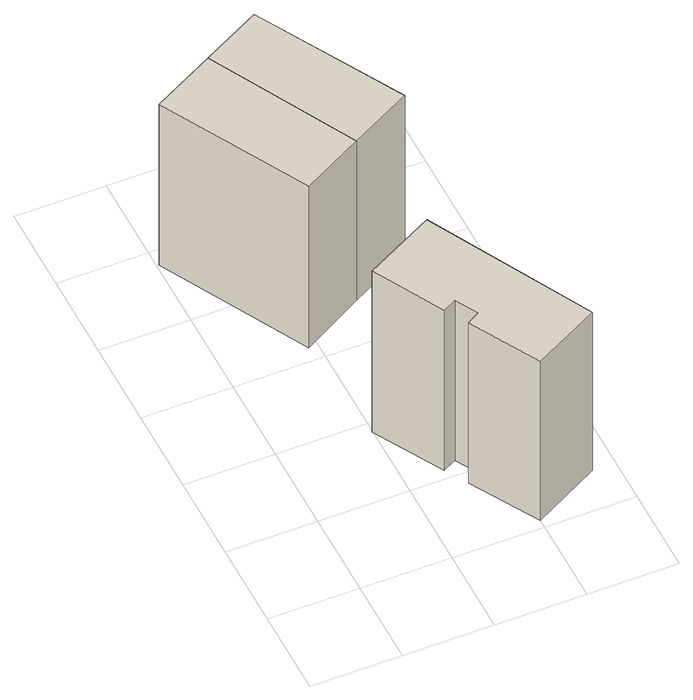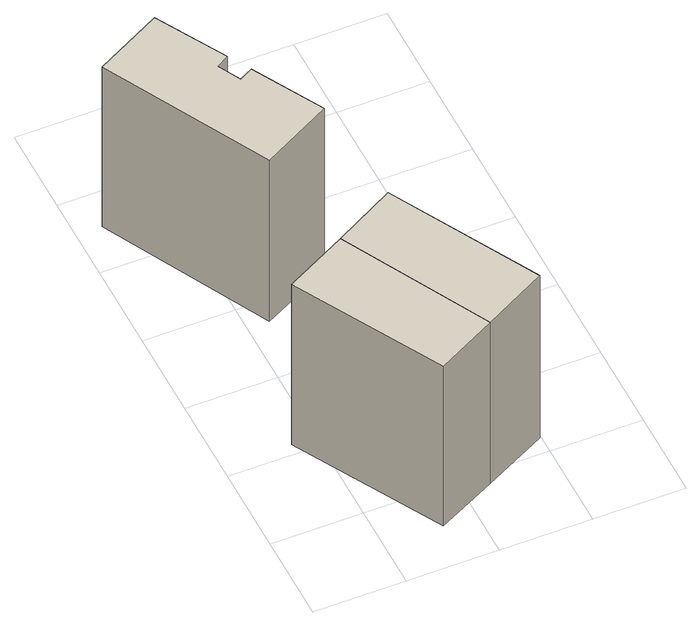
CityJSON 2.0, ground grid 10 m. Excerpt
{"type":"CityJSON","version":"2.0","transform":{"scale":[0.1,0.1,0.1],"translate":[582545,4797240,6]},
"CityObjects":{
"building1":{"type":"Building","attributes":{"name":"2440"},"children":["building1-1"],"geometry":[{"type":"MultiSurface","lod":"1","boundaries":[[[0,1,2,3]],[[1,4,5,2]],[[4,6,7,5]],[[6,0,3,7]],[[6,4,1,0]]]}]},
"building1-1":{"type":"BuildingPart","attributes":{"name":"2440_P","measuredHeight":22.99},"parents":["building1"],"geometry":[{"type":"MultiSurface","lod":"2","boundaries":[[[0,1,2,3]],[[1,4,5,2]],[[4,6,7,5]],[[6,0,3,7]],[[6,4,1,0]]],"semantics":{"surfaces":[{"type":"WallSurface"},{"type":"RoofSurface"}],"values":[0,0,0,0,1]}}]},
"building2":{"type":"Building","attributes":{"name":"3397"},"children":["building2-1"],"geometry":[{"type":"MultiSurface","lod":"1","boundaries":[[[8,9,10,11]],[[9,12,13,10]],[[12,14,15,13]],[[14,16,17,15]],[[16,18,19,17]],[[18,20,21,19]],[[20,22,23,21]],[[22,8,11,23]],[[22,20,18,16,14,12,9,8]]]}]},
"building2-1":{"type":"BuildingPart","attributes":{"name":"3397_P","measuredHeight":22.83},"parents":["building2"],"geometry":[{"type":"MultiSurface","lod":"2","boundaries":[[[8,9,10,11]],[[9,12,13,10]],[[12,14,15,13]],[[14,16,17,15]],[[16,18,19,17]],[[18,20,21,19]],[[20,22,23,21]],[[22,8,11,23]],[[22,20,18,16,14,12,9,8]]],"semantics":{"surfaces":[{"type":"WallSurface"},{"type":"RoofSurface"}],"values":[0,0,0,0,0,0,0,0,1]}}]},
"building3":{"type":"Building","attributes":{"name":"2441"},"children":["building3-1"],"geometry":[{"type":"MultiSurface","lod":"1","boundaries":[[[6,4,5,7]],[[4,24,25,5]],[[24,26,27,25]],[[26,6,7,27]],[[26,24,4,6]]]}]},
"building3-1":{"type":"BuildingPart","attributes":{"name":"2441_P","measuredHeight":22.74},"parents":["building3"],"geometry":[{"type":"MultiSurface","lod":"2","boundaries":[[[6,4,5,7]],[[4,24,25,5]],[[24,26,27,25]],[[26,6,7,27]],[[26,24,4,6]]],"semantics":{"surfaces":[{"type":"WallSurface"},{"type":"RoofSurface"}],"values":[0,0,0,0,1]}}]}
},
"vertices":[
[90,317,235],[2,480,235],[2,480,5],[90,317,4],[72,517,235],[72,517,7],[158,354,235],[158,354,7],
[177,229,234],[273,47,234],[273,47,8],[177,229,6],[199,8,234],[199,8,6],[156,85,234],[156,85,5],[170,93,234],[170,93,6],[157,118,234],[157,118,5],[142,110,234],[142,110,5],[99,188,234],[99,188,4],
[138,552,235],[138,552,9],[227,390,235],[227,390,8]
]}
